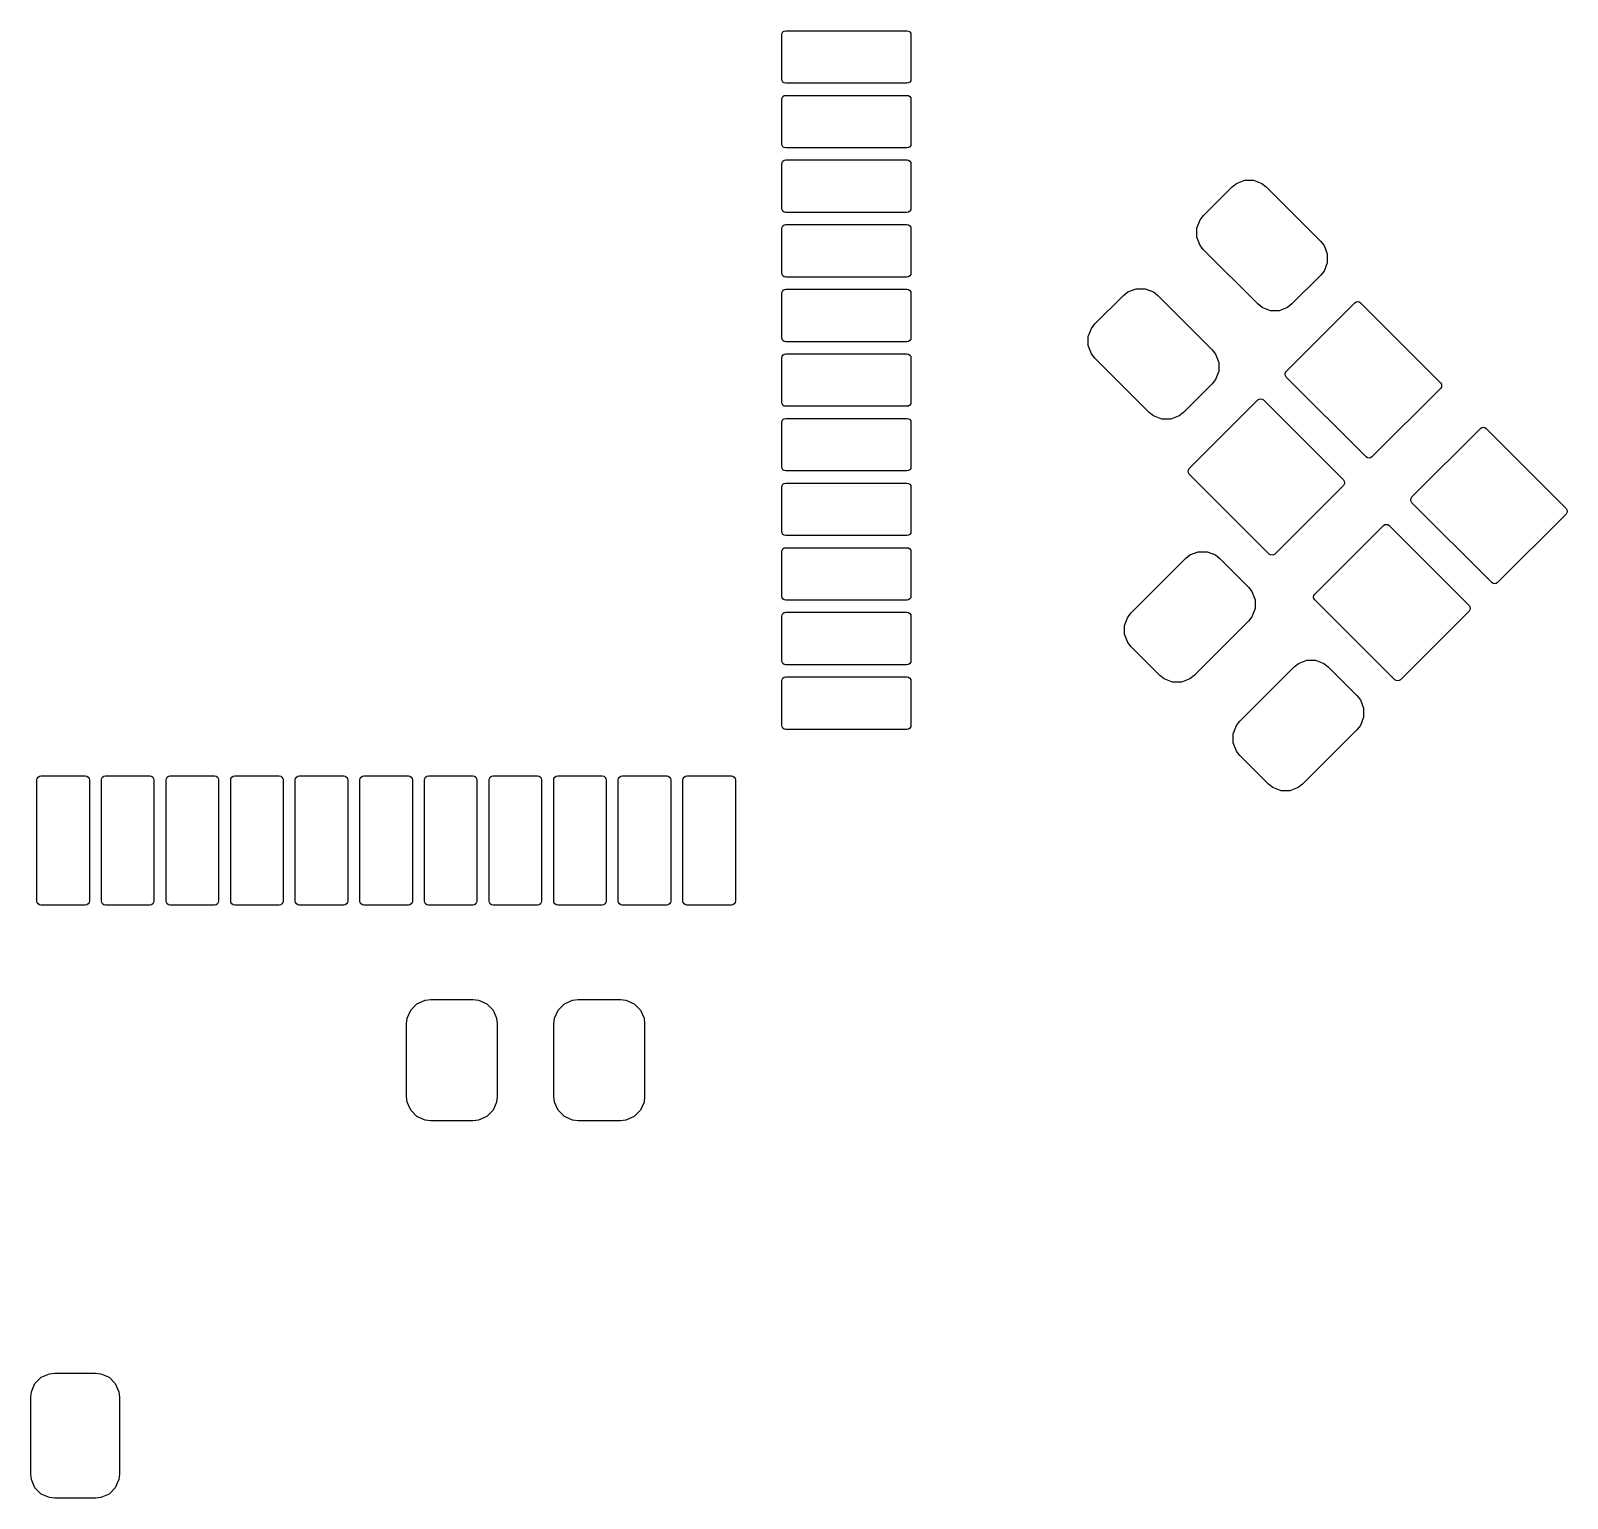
# Model space of a CAD drawing. Header units: inches. Extents: x 0.27 to 5.32, y 0.14 to 3.22.
# Drawn here: x 1.319 to 2.068, y 1.133 to 1.849 of the extents above; entities that cross this region are included whole.
import ezdxf

# ---------------------------------------------------------------- set-up
doc = ezdxf.new("R2010")
doc.units = ezdxf.units.IN
doc.header["$MEASUREMENT"] = 0
doc.layers.add('BLACK', color=250, linetype='CONTINUOUS')

msp = doc.modelspace()

# ---------------------------------------------------------------- linework, layer by layer
at = {"layer": 'BLACK', "linetype": 'CONTINUOUS'}
for p, q in [((1.68547, 1.84669), (1.68562, 1.84745)), ((1.68547, 1.82504), (1.68547, 1.84669)), ((1.68562, 1.84745), (1.68605, 1.84808)), ((1.68605, 1.84808), (1.68669, 1.84851)), ((1.68669, 1.84851), (1.68744, 1.84866)), ((1.68744, 1.84866), (1.7465, 1.84866)), ((1.7465, 1.84866), (1.74725, 1.84851)), ((1.74725, 1.84851), (1.74789, 1.84808)), ((1.74789, 1.84808), (1.74831, 1.84745)), ((1.74831, 1.84745), (1.74846, 1.84669)), ((1.74846, 1.84669), (1.74846, 1.82504)), ((1.68562, 1.82429), (1.68547, 1.82504)), ((1.68605, 1.82365), (1.68562, 1.82429)), ((1.68669, 1.82322), (1.68605, 1.82365)), ((1.68744, 1.82307), (1.68669, 1.82322)), ((1.7465, 1.82307), (1.68744, 1.82307)), ((1.74725, 1.82322), (1.7465, 1.82307)), ((1.74789, 1.82365), (1.74725, 1.82322)), ((1.74831, 1.82429), (1.74789, 1.82365)), ((1.74846, 1.82504), (1.74831, 1.82429)), ((1.68547, 1.8152), (1.68562, 1.81595)), ((1.68547, 1.79354), (1.68547, 1.8152)), ((1.68562, 1.81595), (1.68605, 1.81659)), ((1.68605, 1.81659), (1.68669, 1.81702)), ((1.68669, 1.81702), (1.68744, 1.81717)), ((1.68744, 1.81717), (1.7465, 1.81717)), ((1.7465, 1.81717), (1.74725, 1.81702)), ((1.74725, 1.81702), (1.74789, 1.81659)), ((1.74789, 1.81659), (1.74831, 1.81595)), ((1.74831, 1.81595), (1.74846, 1.8152)), ((1.74846, 1.8152), (1.74846, 1.79354)), ((1.68562, 1.79279), (1.68547, 1.79354)), ((1.68605, 1.79215), (1.68562, 1.79279)), ((1.68669, 1.79172), (1.68605, 1.79215)), ((1.68744, 1.79157), (1.68669, 1.79172)), ((1.7465, 1.79157), (1.68744, 1.79157)), ((1.74725, 1.79172), (1.7465, 1.79157)), ((1.74789, 1.79215), (1.74725, 1.79172)), ((1.74831, 1.79279), (1.74789, 1.79215)), ((1.74846, 1.79354), (1.74831, 1.79279)), ((1.68547, 1.7837), (1.68562, 1.78445)), ((1.68547, 1.76205), (1.68547, 1.7837)), ((1.68562, 1.78445), (1.68605, 1.78509)), ((1.68605, 1.78509), (1.68669, 1.78552)), ((1.68669, 1.78552), (1.68744, 1.78567)), ((1.68744, 1.78567), (1.7465, 1.78567)), ((1.7465, 1.78567), (1.74725, 1.78552)), ((1.74725, 1.78552), (1.74789, 1.78509)), ((1.74789, 1.78509), (1.74831, 1.78445)), ((1.74831, 1.78445), (1.74846, 1.7837)), ((1.74846, 1.7837), (1.74846, 1.76205)), ((1.90712, 1.77423), (1.91116, 1.7758)), ((1.91116, 1.7758), (1.9155, 1.7758)), ((1.9155, 1.7758), (1.91955, 1.77423)), ((1.89106, 1.75862), (1.90498, 1.77254)), ((1.90498, 1.77254), (1.90712, 1.77423)), ((1.91955, 1.77423), (1.92168, 1.77254)), ((1.92168, 1.77254), (1.94813, 1.74609)), ((1.68562, 1.76129), (1.68547, 1.76205)), ((1.68605, 1.76066), (1.68562, 1.76129)), ((1.68669, 1.76023), (1.68605, 1.76066)), ((1.74789, 1.76066), (1.74725, 1.76023)), ((1.74831, 1.76129), (1.74789, 1.76066)), ((1.74846, 1.76205), (1.74831, 1.76129)), ((1.68562, 1.75296), (1.68605, 1.7536)), ((1.68605, 1.7536), (1.68669, 1.75402)), ((1.68744, 1.76008), (1.68669, 1.76023)), ((1.68669, 1.75402), (1.68744, 1.75417)), ((1.7465, 1.76008), (1.68744, 1.76008)), ((1.68744, 1.75417), (1.7465, 1.75417)), ((1.74725, 1.76023), (1.7465, 1.76008)), ((1.7465, 1.75417), (1.74725, 1.75402)), ((1.74725, 1.75402), (1.74789, 1.7536)), ((1.74789, 1.7536), (1.74831, 1.75296)), ((1.8878, 1.75244), (1.88937, 1.75649)), ((1.88937, 1.75649), (1.89106, 1.75862)), ((1.68547, 1.7522), (1.68562, 1.75296)), ((1.68547, 1.73055), (1.68547, 1.7522)), ((1.74831, 1.75296), (1.74846, 1.7522)), ((1.74846, 1.7522), (1.74846, 1.73055)), ((1.8878, 1.7481), (1.8878, 1.75244)), ((1.88937, 1.74405), (1.8878, 1.7481)), ((1.94813, 1.74609), (1.94982, 1.74396)), ((1.89106, 1.74192), (1.88937, 1.74405)), ((1.91751, 1.71547), (1.89106, 1.74192)), ((1.94982, 1.74396), (1.95139, 1.73991)), ((1.95139, 1.73991), (1.95139, 1.73557)), ((1.68562, 1.7298), (1.68547, 1.73055)), ((1.74846, 1.73055), (1.74831, 1.7298)), ((1.94982, 1.73152), (1.94813, 1.72939)), ((1.95139, 1.73557), (1.94982, 1.73152)), ((1.68605, 1.72916), (1.68562, 1.7298)), ((1.68669, 1.72873), (1.68605, 1.72916)), ((1.68744, 1.72858), (1.68669, 1.72873)), ((1.7465, 1.72858), (1.68744, 1.72858)), ((1.74725, 1.72873), (1.7465, 1.72858)), ((1.74789, 1.72916), (1.74725, 1.72873)), ((1.74831, 1.7298), (1.74789, 1.72916)), ((1.94813, 1.72939), (1.93421, 1.71547)), ((1.68547, 1.72071), (1.68562, 1.72146)), ((1.68547, 1.69906), (1.68547, 1.72071)), ((1.68562, 1.72146), (1.68605, 1.7221)), ((1.68605, 1.7221), (1.68669, 1.72253)), ((1.68669, 1.72253), (1.68744, 1.72268)), ((1.68744, 1.72268), (1.7465, 1.72268)), ((1.7465, 1.72268), (1.74725, 1.72253)), ((1.74725, 1.72253), (1.74789, 1.7221)), ((1.74789, 1.7221), (1.74831, 1.72146)), ((1.74831, 1.72146), (1.74846, 1.72071)), ((1.74846, 1.72071), (1.74846, 1.69906)), ((1.83817, 1.70573), (1.85209, 1.71965)), ((1.85209, 1.71965), (1.85422, 1.72134)), ((1.85422, 1.72134), (1.85827, 1.72291)), ((1.85827, 1.72291), (1.86261, 1.72291)), ((1.86261, 1.72291), (1.86666, 1.72134)), ((1.86666, 1.72134), (1.86879, 1.71965)), ((1.86879, 1.71965), (1.89524, 1.6932)), ((1.93144, 1.68264), (1.96484, 1.71605)), ((1.96484, 1.71605), (1.96548, 1.71648)), ((1.96548, 1.71648), (1.96624, 1.71663)), ((1.96624, 1.71663), (1.96699, 1.71648)), ((1.96699, 1.71648), (1.96763, 1.71605)), ((1.96763, 1.71605), (2.0066, 1.67708)), ((1.91964, 1.71378), (1.91751, 1.71547)), ((1.92369, 1.71221), (1.91964, 1.71378)), ((1.92803, 1.71221), (1.92369, 1.71221)), ((1.93208, 1.71378), (1.92803, 1.71221)), ((1.93421, 1.71547), (1.93208, 1.71378)), ((1.83491, 1.69955), (1.83648, 1.70359)), ((1.83648, 1.70359), (1.83817, 1.70573)), ((1.68562, 1.6983), (1.68547, 1.69906)), ((1.68605, 1.69766), (1.68562, 1.6983)), ((1.68669, 1.69724), (1.68605, 1.69766)), ((1.68744, 1.69709), (1.68669, 1.69724)), ((1.7465, 1.69709), (1.68744, 1.69709)), ((1.74725, 1.69724), (1.7465, 1.69709)), ((1.74789, 1.69766), (1.74725, 1.69724)), ((1.74831, 1.6983), (1.74789, 1.69766)), ((1.74846, 1.69906), (1.74831, 1.6983)), ((1.83491, 1.69521), (1.83491, 1.69955)), ((1.83648, 1.69116), (1.83491, 1.69521)), ((1.89524, 1.6932), (1.89693, 1.69107)), ((1.68547, 1.68921), (1.68562, 1.68997)), ((1.68547, 1.66756), (1.68547, 1.68921)), ((1.68562, 1.68997), (1.68605, 1.6906)), ((1.68605, 1.6906), (1.68669, 1.69103)), ((1.68669, 1.69103), (1.68744, 1.69118)), ((1.68744, 1.69118), (1.7465, 1.69118)), ((1.7465, 1.69118), (1.74725, 1.69103)), ((1.74725, 1.69103), (1.74789, 1.6906)), ((1.74789, 1.6906), (1.74831, 1.68997)), ((1.74831, 1.68997), (1.74846, 1.68921)), ((1.74846, 1.68921), (1.74846, 1.66756)), ((1.83817, 1.68902), (1.83648, 1.69116)), ((1.86461, 1.66258), (1.83817, 1.68902)), ((1.89693, 1.69107), (1.8985, 1.68702)), ((1.8985, 1.68702), (1.8985, 1.68268)), ((1.89693, 1.67863), (1.89524, 1.6765)), ((1.8985, 1.68268), (1.89693, 1.67863)), ((1.93086, 1.68125), (1.93101, 1.682)), ((1.93101, 1.6805), (1.93086, 1.68125)), ((1.93101, 1.682), (1.93144, 1.68264)), ((1.93144, 1.67986), (1.93101, 1.6805)), ((1.97041, 1.64089), (1.93144, 1.67986)), ((1.89524, 1.6765), (1.88132, 1.66258)), ((2.0066, 1.67429), (1.97319, 1.64089)), ((2.0066, 1.67708), (2.00703, 1.67644)), ((2.00703, 1.67493), (2.0066, 1.67429)), ((2.00703, 1.67644), (2.00718, 1.67568)), ((2.00718, 1.67568), (2.00703, 1.67493)), ((1.68562, 1.66681), (1.68547, 1.66756)), ((1.68605, 1.66617), (1.68562, 1.66681)), ((1.68669, 1.66574), (1.68605, 1.66617)), ((1.68744, 1.66559), (1.68669, 1.66574)), ((1.7465, 1.66559), (1.68744, 1.66559)), ((1.74725, 1.66574), (1.7465, 1.66559)), ((1.74789, 1.66617), (1.74725, 1.66574)), ((1.74831, 1.66681), (1.74789, 1.66617)), ((1.74846, 1.66756), (1.74831, 1.66681)), ((1.88411, 1.63532), (1.91752, 1.66872)), ((1.91752, 1.66872), (1.91816, 1.66915)), ((1.91816, 1.66915), (1.91891, 1.6693)), ((1.91891, 1.6693), (1.91966, 1.66915)), ((1.91966, 1.66915), (1.9203, 1.66872)), ((1.9203, 1.66872), (1.95928, 1.62975)), ((1.68547, 1.65772), (1.68562, 1.65847)), ((1.68547, 1.63606), (1.68547, 1.65772)), ((1.68562, 1.65847), (1.68605, 1.65911)), ((1.68605, 1.65911), (1.68669, 1.65954)), ((1.68669, 1.65954), (1.68744, 1.65969)), ((1.68744, 1.65969), (1.7465, 1.65969)), ((1.7465, 1.65969), (1.74725, 1.65954)), ((1.74725, 1.65954), (1.74789, 1.65911)), ((1.74789, 1.65911), (1.74831, 1.65847)), ((1.74831, 1.65847), (1.74846, 1.65772)), ((1.74846, 1.65772), (1.74846, 1.63606)), ((1.86675, 1.66089), (1.86461, 1.66258)), ((1.8708, 1.65932), (1.86675, 1.66089)), ((1.87514, 1.65932), (1.8708, 1.65932)), ((1.87918, 1.66089), (1.87514, 1.65932)), ((1.88132, 1.66258), (1.87918, 1.66089)), ((1.99268, 1.6214), (2.02609, 1.6548)), ((2.02609, 1.6548), (2.02673, 1.65523)), ((2.02673, 1.65523), (2.02748, 1.65538)), ((2.02748, 1.65538), (2.02823, 1.65523)), ((2.02823, 1.65523), (2.02887, 1.6548)), ((2.02887, 1.6548), (2.06785, 1.61583)), ((1.97105, 1.64046), (1.97041, 1.64089)), ((1.97319, 1.64089), (1.97256, 1.64046)), ((1.68562, 1.63531), (1.68547, 1.63606)), ((1.68605, 1.63467), (1.68562, 1.63531)), ((1.68669, 1.63424), (1.68605, 1.63467)), ((1.68744, 1.63409), (1.68669, 1.63424)), ((1.7465, 1.63409), (1.68744, 1.63409)), ((1.74725, 1.63424), (1.7465, 1.63409)), ((1.74789, 1.63467), (1.74725, 1.63424)), ((1.74831, 1.63531), (1.74789, 1.63467)), ((1.74846, 1.63606), (1.74831, 1.63531)), ((1.88353, 1.63393), (1.88368, 1.63468)), ((1.88368, 1.63317), (1.88353, 1.63393)), ((1.88368, 1.63468), (1.88411, 1.63532)), ((1.88411, 1.63253), (1.88368, 1.63317)), ((1.9718, 1.64031), (1.97105, 1.64046)), ((1.97256, 1.64046), (1.9718, 1.64031)), ((1.68547, 1.62622), (1.68562, 1.62697)), ((1.68547, 1.60457), (1.68547, 1.62622)), ((1.68562, 1.62697), (1.68605, 1.62761)), ((1.68605, 1.62761), (1.68669, 1.62804)), ((1.68669, 1.62804), (1.68744, 1.62819)), ((1.68744, 1.62819), (1.7465, 1.62819)), ((1.7465, 1.62819), (1.74725, 1.62804)), ((1.74725, 1.62804), (1.74789, 1.62761)), ((1.74789, 1.62761), (1.74831, 1.62697)), ((1.74831, 1.62697), (1.74846, 1.62622)), ((1.74846, 1.62622), (1.74846, 1.60457)), ((1.92308, 1.59356), (1.88411, 1.63253)), ((1.95928, 1.62697), (1.92587, 1.59356)), ((1.95928, 1.62975), (1.9597, 1.62911)), ((1.9597, 1.6276), (1.95928, 1.62697)), ((1.9597, 1.62911), (1.95985, 1.62836)), ((1.95985, 1.62836), (1.9597, 1.6276)), ((1.99211, 1.62001), (1.99226, 1.62076)), ((1.99226, 1.61925), (1.99211, 1.62001)), ((1.99226, 1.62076), (1.99268, 1.6214)), ((1.99268, 1.61861), (1.99226, 1.61925)), ((2.03166, 1.57964), (1.99268, 1.61861)), ((2.06785, 1.61305), (2.03444, 1.57964)), ((2.06785, 1.61583), (2.06827, 1.61519)), ((2.06827, 1.61369), (2.06785, 1.61305)), ((2.06827, 1.61519), (2.06842, 1.61444)), ((2.06842, 1.61444), (2.06827, 1.61369)), ((1.68562, 1.60381), (1.68547, 1.60457)), ((1.68605, 1.60318), (1.68562, 1.60381)), ((1.68669, 1.60275), (1.68605, 1.60318)), ((1.74789, 1.60318), (1.74725, 1.60275)), ((1.74831, 1.60381), (1.74789, 1.60318)), ((1.74846, 1.60457), (1.74831, 1.60381)), ((1.94536, 1.57407), (1.97876, 1.60748)), ((1.97876, 1.60748), (1.9794, 1.60791)), ((1.9794, 1.60791), (1.98015, 1.60806)), ((1.98015, 1.60806), (1.98091, 1.60791)), ((1.98091, 1.60791), (1.98155, 1.60748)), ((1.98155, 1.60748), (2.02052, 1.5685)), ((1.68562, 1.59548), (1.68605, 1.59612)), ((1.68605, 1.59612), (1.68669, 1.59654)), ((1.68744, 1.6026), (1.68669, 1.60275)), ((1.68669, 1.59654), (1.68744, 1.59669)), ((1.7465, 1.6026), (1.68744, 1.6026)), ((1.68744, 1.59669), (1.7465, 1.59669)), ((1.74725, 1.60275), (1.7465, 1.6026)), ((1.7465, 1.59669), (1.74725, 1.59654)), ((1.74725, 1.59654), (1.74789, 1.59612)), ((1.74789, 1.59612), (1.74831, 1.59548)), ((1.68547, 1.59472), (1.68562, 1.59548)), ((1.68547, 1.57307), (1.68547, 1.59472)), ((1.74831, 1.59548), (1.74846, 1.59472)), ((1.74846, 1.59472), (1.74846, 1.57307)), ((1.85588, 1.56499), (1.88233, 1.59144)), ((1.88233, 1.59144), (1.88447, 1.59313)), ((1.88447, 1.59313), (1.88851, 1.5947)), ((1.88851, 1.5947), (1.89285, 1.5947)), ((1.89285, 1.5947), (1.8969, 1.59313)), ((1.8969, 1.59313), (1.89903, 1.59144)), ((1.89903, 1.59144), (1.91295, 1.57752)), ((1.92372, 1.59313), (1.92308, 1.59356)), ((1.92448, 1.59298), (1.92372, 1.59313)), ((1.92523, 1.59313), (1.92448, 1.59298)), ((1.92587, 1.59356), (1.92523, 1.59313)), ((1.91295, 1.57752), (1.91464, 1.57539)), ((1.91464, 1.57539), (1.91621, 1.57134)), ((1.94478, 1.57268), (1.94493, 1.57343)), ((1.94493, 1.57343), (1.94536, 1.57407)), ((2.03229, 1.57921), (2.03166, 1.57964)), ((2.03305, 1.57906), (2.03229, 1.57921)), ((2.0338, 1.57921), (2.03305, 1.57906)), ((2.03444, 1.57964), (2.0338, 1.57921)), ((1.68562, 1.57232), (1.68547, 1.57307)), ((1.68605, 1.57168), (1.68562, 1.57232)), ((1.68669, 1.57125), (1.68605, 1.57168)), ((1.68744, 1.5711), (1.68669, 1.57125)), ((1.7465, 1.5711), (1.68744, 1.5711)), ((1.74725, 1.57125), (1.7465, 1.5711)), ((1.74789, 1.57168), (1.74725, 1.57125)), ((1.74831, 1.57232), (1.74789, 1.57168)), ((1.74846, 1.57307), (1.74831, 1.57232)), ((1.91621, 1.567), (1.91464, 1.56295)), ((1.91621, 1.57134), (1.91621, 1.567)), ((1.94493, 1.57193), (1.94478, 1.57268)), ((1.94536, 1.57129), (1.94493, 1.57193)), ((1.98433, 1.53231), (1.94536, 1.57129)), ((2.02052, 1.56572), (1.98711, 1.53231)), ((2.02052, 1.5685), (2.02095, 1.56787)), ((2.02095, 1.56636), (2.02052, 1.56572)), ((2.02095, 1.56787), (2.0211, 1.56711)), ((2.0211, 1.56711), (2.02095, 1.56636)), ((1.68547, 1.56323), (1.68562, 1.56398)), ((1.68547, 1.54157), (1.68547, 1.56323)), ((1.68562, 1.56398), (1.68605, 1.56462)), ((1.68605, 1.56462), (1.68669, 1.56505)), ((1.68669, 1.56505), (1.68744, 1.5652)), ((1.68744, 1.5652), (1.7465, 1.5652)), ((1.7465, 1.5652), (1.74725, 1.56505)), ((1.74725, 1.56505), (1.74789, 1.56462)), ((1.74789, 1.56462), (1.74831, 1.56398)), ((1.74831, 1.56398), (1.74846, 1.56323)), ((1.74846, 1.56323), (1.74846, 1.54157)), ((1.85263, 1.55881), (1.85419, 1.56286)), ((1.85263, 1.55447), (1.85263, 1.55881)), ((1.85419, 1.56286), (1.85588, 1.56499)), ((1.91295, 1.56082), (1.88651, 1.53437)), ((1.91464, 1.56295), (1.91295, 1.56082)), ((1.85419, 1.55042), (1.85263, 1.55447)), ((1.85588, 1.54829), (1.85419, 1.55042)), ((1.8698, 1.53437), (1.85588, 1.54829)), ((1.68562, 1.54082), (1.68547, 1.54157)), ((1.68605, 1.54018), (1.68562, 1.54082)), ((1.68669, 1.53976), (1.68605, 1.54018)), ((1.68744, 1.53961), (1.68669, 1.53976)), ((1.7465, 1.53961), (1.68744, 1.53961)), ((1.74725, 1.53976), (1.7465, 1.53961)), ((1.74789, 1.54018), (1.74725, 1.53976)), ((1.74831, 1.54082), (1.74789, 1.54018)), ((1.74846, 1.54157), (1.74831, 1.54082)), ((1.90878, 1.5121), (1.93523, 1.53854)), ((1.93523, 1.53854), (1.93736, 1.54023)), ((1.93736, 1.54023), (1.94141, 1.5418)), ((1.94141, 1.5418), (1.94575, 1.5418)), ((1.94575, 1.5418), (1.94979, 1.54023)), ((1.94979, 1.54023), (1.95193, 1.53854)), ((1.95193, 1.53854), (1.96585, 1.52463)), ((1.68547, 1.53173), (1.68562, 1.53249)), ((1.68547, 1.51008), (1.68547, 1.53173)), ((1.68562, 1.53249), (1.68605, 1.53312)), ((1.68605, 1.53312), (1.68669, 1.53355)), ((1.68669, 1.53355), (1.68744, 1.5337)), ((1.68744, 1.5337), (1.7465, 1.5337)), ((1.7465, 1.5337), (1.74725, 1.53355)), ((1.74725, 1.53355), (1.74789, 1.53312)), ((1.74789, 1.53312), (1.74831, 1.53249)), ((1.74831, 1.53249), (1.74846, 1.53173)), ((1.74846, 1.53173), (1.74846, 1.51008)), ((1.87194, 1.53268), (1.8698, 1.53437)), ((1.87599, 1.53111), (1.87194, 1.53268)), ((1.88033, 1.53111), (1.87599, 1.53111)), ((1.88437, 1.53268), (1.88033, 1.53111)), ((1.88651, 1.53437), (1.88437, 1.53268)), ((1.98497, 1.53189), (1.98433, 1.53231)), ((1.98572, 1.53174), (1.98497, 1.53189)), ((1.98648, 1.53189), (1.98572, 1.53174)), ((1.98711, 1.53231), (1.98648, 1.53189)), ((1.96585, 1.52463), (1.96754, 1.52249)), ((1.96754, 1.52249), (1.96911, 1.51844)), ((1.96911, 1.5141), (1.96754, 1.51006)), ((1.96911, 1.51844), (1.96911, 1.5141)), ((1.68562, 1.50933), (1.68547, 1.51008)), ((1.68605, 1.50869), (1.68562, 1.50933)), ((1.68669, 1.50826), (1.68605, 1.50869)), ((1.68744, 1.50811), (1.68669, 1.50826)), ((1.7465, 1.50811), (1.68744, 1.50811)), ((1.74725, 1.50826), (1.7465, 1.50811)), ((1.74789, 1.50869), (1.74725, 1.50826)), ((1.74831, 1.50933), (1.74789, 1.50869)), ((1.74846, 1.51008), (1.74831, 1.50933)), ((1.90552, 1.50592), (1.90709, 1.50996)), ((1.90552, 1.50158), (1.90552, 1.50592)), ((1.90709, 1.50996), (1.90878, 1.5121)), ((1.96585, 1.50792), (1.9394, 1.48147)), ((1.96754, 1.51006), (1.96585, 1.50792)), ((1.90709, 1.49753), (1.90552, 1.50158)), ((1.90878, 1.49539), (1.90709, 1.49753)), ((1.9227, 1.48147), (1.90878, 1.49539)), ((1.32228, 1.4835), (1.32243, 1.48426)), ((1.32228, 1.42445), (1.32228, 1.4835)), ((1.32243, 1.48426), (1.32286, 1.4849)), ((1.32286, 1.4849), (1.3235, 1.48532)), ((1.3235, 1.48532), (1.32425, 1.48547)), ((1.32425, 1.48547), (1.34591, 1.48547)), ((1.34591, 1.48547), (1.34666, 1.48532)), ((1.34666, 1.48532), (1.3473, 1.4849)), ((1.3473, 1.4849), (1.34772, 1.48426)), ((1.34772, 1.48426), (1.34787, 1.4835)), ((1.34787, 1.4835), (1.34787, 1.42445)), ((1.35378, 1.4835), (1.35393, 1.48426)), ((1.35378, 1.42445), (1.35378, 1.4835)), ((1.35393, 1.48426), (1.35436, 1.4849)), ((1.35436, 1.4849), (1.35499, 1.48532)), ((1.35499, 1.48532), (1.35575, 1.48547)), ((1.35575, 1.48547), (1.3774, 1.48547)), ((1.3774, 1.48547), (1.37815, 1.48532)), ((1.37815, 1.48532), (1.37879, 1.4849)), ((1.37879, 1.4849), (1.37922, 1.48426)), ((1.37922, 1.48426), (1.37937, 1.4835)), ((1.37937, 1.4835), (1.37937, 1.42445)), ((1.38528, 1.4835), (1.38543, 1.48426)), ((1.38528, 1.42445), (1.38528, 1.4835)), ((1.38543, 1.48426), (1.38585, 1.4849)), ((1.38585, 1.4849), (1.38649, 1.48532)), ((1.38649, 1.48532), (1.38724, 1.48547)), ((1.38724, 1.48547), (1.4089, 1.48547)), ((1.4089, 1.48547), (1.40965, 1.48532)), ((1.40965, 1.48532), (1.41029, 1.4849)), ((1.41029, 1.4849), (1.41072, 1.48426)), ((1.41072, 1.48426), (1.41087, 1.4835)), ((1.41087, 1.4835), (1.41087, 1.42445)), ((1.41677, 1.4835), (1.41692, 1.48426)), ((1.41677, 1.42445), (1.41677, 1.4835)), ((1.41692, 1.48426), (1.41735, 1.4849)), ((1.41735, 1.4849), (1.41799, 1.48532)), ((1.41799, 1.48532), (1.41874, 1.48547)), ((1.41874, 1.48547), (1.44039, 1.48547)), ((1.44039, 1.48547), (1.44115, 1.48532)), ((1.44115, 1.48532), (1.44179, 1.4849)), ((1.44179, 1.4849), (1.44221, 1.48426)), ((1.44221, 1.48426), (1.44236, 1.4835)), ((1.44236, 1.4835), (1.44236, 1.42445)), ((1.44827, 1.4835), (1.44842, 1.48426)), ((1.44827, 1.42445), (1.44827, 1.4835)), ((1.44842, 1.48426), (1.44884, 1.4849)), ((1.44884, 1.4849), (1.44948, 1.48532)), ((1.44948, 1.48532), (1.45024, 1.48547)), ((1.45024, 1.48547), (1.47189, 1.48547)), ((1.47189, 1.48547), (1.47264, 1.48532)), ((1.47264, 1.48532), (1.47328, 1.4849)), ((1.47328, 1.4849), (1.47371, 1.48426)), ((1.47371, 1.48426), (1.47386, 1.4835)), ((1.47386, 1.4835), (1.47386, 1.42445)), ((1.47976, 1.4835), (1.47991, 1.48426)), ((1.47976, 1.42445), (1.47976, 1.4835)), ((1.47991, 1.48426), (1.48034, 1.4849)), ((1.48034, 1.4849), (1.48098, 1.48532)), ((1.48098, 1.48532), (1.48173, 1.48547)), ((1.48173, 1.48547), (1.50339, 1.48547)), ((1.50339, 1.48547), (1.50414, 1.48532)), ((1.50414, 1.48532), (1.50478, 1.4849)), ((1.50478, 1.4849), (1.5052, 1.48426)), ((1.5052, 1.48426), (1.50535, 1.4835)), ((1.50535, 1.4835), (1.50535, 1.42445)), ((1.51126, 1.4835), (1.51141, 1.48426)), ((1.51126, 1.42445), (1.51126, 1.4835)), ((1.51141, 1.48426), (1.51184, 1.4849)), ((1.51184, 1.4849), (1.51248, 1.48532)), ((1.51248, 1.48532), (1.51323, 1.48547)), ((1.51323, 1.48547), (1.53488, 1.48547)), ((1.53488, 1.48547), (1.53564, 1.48532)), ((1.53564, 1.48532), (1.53627, 1.4849)), ((1.53627, 1.4849), (1.5367, 1.48426)), ((1.5367, 1.48426), (1.53685, 1.4835)), ((1.53685, 1.4835), (1.53685, 1.42445)), ((1.54276, 1.4835), (1.54291, 1.48426)), ((1.54276, 1.42445), (1.54276, 1.4835)), ((1.54291, 1.48426), (1.54333, 1.4849)), ((1.54333, 1.4849), (1.54397, 1.48532)), ((1.54397, 1.48532), (1.54472, 1.48547)), ((1.54472, 1.48547), (1.56638, 1.48547)), ((1.56638, 1.48547), (1.56713, 1.48532)), ((1.56713, 1.48532), (1.56777, 1.4849)), ((1.56777, 1.4849), (1.5682, 1.48426)), ((1.5682, 1.48426), (1.56835, 1.4835)), ((1.56835, 1.4835), (1.56835, 1.42445)), ((1.57425, 1.4835), (1.5744, 1.48426)), ((1.57425, 1.42445), (1.57425, 1.4835)), ((1.5744, 1.48426), (1.57483, 1.4849)), ((1.57483, 1.4849), (1.57547, 1.48532)), ((1.57547, 1.48532), (1.57622, 1.48547)), ((1.57622, 1.48547), (1.59787, 1.48547)), ((1.59787, 1.48547), (1.59863, 1.48532)), ((1.59863, 1.48532), (1.59927, 1.4849)), ((1.59927, 1.4849), (1.59969, 1.48426)), ((1.59969, 1.48426), (1.59984, 1.4835)), ((1.59984, 1.4835), (1.59984, 1.42445)), ((1.60575, 1.4835), (1.6059, 1.48426)), ((1.60575, 1.42445), (1.60575, 1.4835)), ((1.6059, 1.48426), (1.60632, 1.4849)), ((1.60632, 1.4849), (1.60696, 1.48532)), ((1.60696, 1.48532), (1.60772, 1.48547)), ((1.60772, 1.48547), (1.62937, 1.48547)), ((1.62937, 1.48547), (1.63012, 1.48532)), ((1.63012, 1.48532), (1.63076, 1.4849)), ((1.63076, 1.4849), (1.63119, 1.48426)), ((1.63119, 1.48426), (1.63134, 1.4835)), ((1.63134, 1.4835), (1.63134, 1.42445)), ((1.63724, 1.4835), (1.63739, 1.48426)), ((1.63724, 1.42445), (1.63724, 1.4835)), ((1.63739, 1.48426), (1.63782, 1.4849)), ((1.63782, 1.4849), (1.63846, 1.48532)), ((1.63846, 1.48532), (1.63921, 1.48547)), ((1.63921, 1.48547), (1.66087, 1.48547)), ((1.66087, 1.48547), (1.66162, 1.48532)), ((1.66162, 1.48532), (1.66226, 1.4849)), ((1.66226, 1.4849), (1.66268, 1.48426)), ((1.66268, 1.48426), (1.66283, 1.4835)), ((1.66283, 1.4835), (1.66283, 1.42445)), ((1.92483, 1.47978), (1.9227, 1.48147)), ((1.92888, 1.47822), (1.92483, 1.47978)), ((1.93322, 1.47822), (1.92888, 1.47822)), ((1.93727, 1.47978), (1.93322, 1.47822)), ((1.9394, 1.48147), (1.93727, 1.47978)), ((1.32243, 1.4237), (1.32228, 1.42445)), ((1.32286, 1.42306), (1.32243, 1.4237)), ((1.34772, 1.4237), (1.3473, 1.42306)), ((1.34787, 1.42445), (1.34772, 1.4237)), ((1.35393, 1.4237), (1.35378, 1.42445)), ((1.35436, 1.42306), (1.35393, 1.4237)), ((1.37922, 1.4237), (1.37879, 1.42306)), ((1.37937, 1.42445), (1.37922, 1.4237)), ((1.38543, 1.4237), (1.38528, 1.42445)), ((1.38585, 1.42306), (1.38543, 1.4237)), ((1.41072, 1.4237), (1.41029, 1.42306)), ((1.41087, 1.42445), (1.41072, 1.4237)), ((1.41692, 1.4237), (1.41677, 1.42445)), ((1.41735, 1.42306), (1.41692, 1.4237)), ((1.44221, 1.4237), (1.44179, 1.42306)), ((1.44236, 1.42445), (1.44221, 1.4237)), ((1.44842, 1.4237), (1.44827, 1.42445)), ((1.44884, 1.42306), (1.44842, 1.4237)), ((1.47371, 1.4237), (1.47328, 1.42306)), ((1.47386, 1.42445), (1.47371, 1.4237)), ((1.47991, 1.4237), (1.47976, 1.42445)), ((1.48034, 1.42306), (1.47991, 1.4237)), ((1.5052, 1.4237), (1.50478, 1.42306)), ((1.50535, 1.42445), (1.5052, 1.4237)), ((1.51141, 1.4237), (1.51126, 1.42445)), ((1.51184, 1.42306), (1.51141, 1.4237)), ((1.5367, 1.4237), (1.53627, 1.42306)), ((1.53685, 1.42445), (1.5367, 1.4237)), ((1.54291, 1.4237), (1.54276, 1.42445)), ((1.54333, 1.42306), (1.54291, 1.4237)), ((1.5682, 1.4237), (1.56777, 1.42306)), ((1.56835, 1.42445), (1.5682, 1.4237)), ((1.5744, 1.4237), (1.57425, 1.42445)), ((1.57483, 1.42306), (1.5744, 1.4237)), ((1.59969, 1.4237), (1.59927, 1.42306)), ((1.59984, 1.42445), (1.59969, 1.4237)), ((1.6059, 1.4237), (1.60575, 1.42445)), ((1.60632, 1.42306), (1.6059, 1.4237)), ((1.63119, 1.4237), (1.63076, 1.42306)), ((1.63134, 1.42445), (1.63119, 1.4237)), ((1.63739, 1.4237), (1.63724, 1.42445)), ((1.63782, 1.42306), (1.63739, 1.4237)), ((1.66268, 1.4237), (1.66226, 1.42306)), ((1.66283, 1.42445), (1.66268, 1.4237)), ((1.3235, 1.42263), (1.32286, 1.42306)), ((1.32425, 1.42248), (1.3235, 1.42263)), ((1.34591, 1.42248), (1.32425, 1.42248)), ((1.34666, 1.42263), (1.34591, 1.42248)), ((1.3473, 1.42306), (1.34666, 1.42263)), ((1.35499, 1.42263), (1.35436, 1.42306)), ((1.35575, 1.42248), (1.35499, 1.42263)), ((1.3774, 1.42248), (1.35575, 1.42248)), ((1.37815, 1.42263), (1.3774, 1.42248)), ((1.37879, 1.42306), (1.37815, 1.42263)), ((1.38649, 1.42263), (1.38585, 1.42306)), ((1.38724, 1.42248), (1.38649, 1.42263)), ((1.4089, 1.42248), (1.38724, 1.42248)), ((1.40965, 1.42263), (1.4089, 1.42248)), ((1.41029, 1.42306), (1.40965, 1.42263)), ((1.41799, 1.42263), (1.41735, 1.42306)), ((1.41874, 1.42248), (1.41799, 1.42263)), ((1.44039, 1.42248), (1.41874, 1.42248)), ((1.44115, 1.42263), (1.44039, 1.42248)), ((1.44179, 1.42306), (1.44115, 1.42263)), ((1.44948, 1.42263), (1.44884, 1.42306)), ((1.45024, 1.42248), (1.44948, 1.42263)), ((1.47189, 1.42248), (1.45024, 1.42248)), ((1.47264, 1.42263), (1.47189, 1.42248)), ((1.47328, 1.42306), (1.47264, 1.42263)), ((1.48098, 1.42263), (1.48034, 1.42306)), ((1.48173, 1.42248), (1.48098, 1.42263)), ((1.50339, 1.42248), (1.48173, 1.42248)), ((1.50414, 1.42263), (1.50339, 1.42248)), ((1.50478, 1.42306), (1.50414, 1.42263)), ((1.51248, 1.42263), (1.51184, 1.42306)), ((1.51323, 1.42248), (1.51248, 1.42263)), ((1.53488, 1.42248), (1.51323, 1.42248)), ((1.53564, 1.42263), (1.53488, 1.42248)), ((1.53627, 1.42306), (1.53564, 1.42263)), ((1.54397, 1.42263), (1.54333, 1.42306)), ((1.54472, 1.42248), (1.54397, 1.42263)), ((1.56638, 1.42248), (1.54472, 1.42248)), ((1.56713, 1.42263), (1.56638, 1.42248)), ((1.56777, 1.42306), (1.56713, 1.42263)), ((1.57547, 1.42263), (1.57483, 1.42306)), ((1.57622, 1.42248), (1.57547, 1.42263)), ((1.59787, 1.42248), (1.57622, 1.42248)), ((1.59863, 1.42263), (1.59787, 1.42248)), ((1.59927, 1.42306), (1.59863, 1.42263)), ((1.60696, 1.42263), (1.60632, 1.42306)), ((1.60772, 1.42248), (1.60696, 1.42263)), ((1.62937, 1.42248), (1.60772, 1.42248)), ((1.63012, 1.42263), (1.62937, 1.42248)), ((1.63076, 1.42306), (1.63012, 1.42263)), ((1.63846, 1.42263), (1.63782, 1.42306)), ((1.63921, 1.42248), (1.63846, 1.42263)), ((1.66087, 1.42248), (1.63921, 1.42248)), ((1.66162, 1.42263), (1.66087, 1.42248)), ((1.66226, 1.42306), (1.66162, 1.42263)), ((1.50279, 1.36728), (1.50454, 1.37125)), ((1.50454, 1.37125), (1.50761, 1.37432)), ((1.50761, 1.37432), (1.51158, 1.37607)), ((1.51158, 1.37607), (1.51428, 1.37639)), ((1.51428, 1.37639), (1.53495, 1.37639)), ((1.53495, 1.37639), (1.53766, 1.37607)), ((1.53766, 1.37607), (1.54163, 1.37432)), ((1.54163, 1.37432), (1.5447, 1.37125)), ((1.5447, 1.37125), (1.54645, 1.36728)), ((1.57464, 1.36728), (1.57639, 1.37125)), ((1.57639, 1.37125), (1.57946, 1.37432)), ((1.57946, 1.37432), (1.58343, 1.37607)), ((1.58343, 1.37607), (1.58613, 1.37639)), ((1.58613, 1.37639), (1.6068, 1.37639)), ((1.6068, 1.37639), (1.60951, 1.37607)), ((1.60951, 1.37607), (1.61348, 1.37432)), ((1.61348, 1.37432), (1.61655, 1.37125)), ((1.61655, 1.37125), (1.6183, 1.36728)), ((1.50247, 1.36457), (1.50279, 1.36728)), ((1.50247, 1.32914), (1.50247, 1.36457)), ((1.54645, 1.36728), (1.54676, 1.36457)), ((1.54676, 1.36457), (1.54676, 1.32914)), ((1.57432, 1.36457), (1.57464, 1.36728)), ((1.57432, 1.32914), (1.57432, 1.36457)), ((1.6183, 1.36728), (1.61861, 1.36457)), ((1.61861, 1.36457), (1.61861, 1.32914)), ((1.50279, 1.32644), (1.50247, 1.32914)), ((1.50454, 1.32247), (1.50279, 1.32644)), ((1.54645, 1.32644), (1.5447, 1.32247)), ((1.54676, 1.32914), (1.54645, 1.32644)), ((1.57464, 1.32644), (1.57432, 1.32914)), ((1.57639, 1.32247), (1.57464, 1.32644)), ((1.6183, 1.32644), (1.61655, 1.32247)), ((1.61861, 1.32914), (1.6183, 1.32644)), ((1.50761, 1.3194), (1.50454, 1.32247)), ((1.51158, 1.31764), (1.50761, 1.3194)), ((1.54163, 1.3194), (1.53766, 1.31764)), ((1.5447, 1.32247), (1.54163, 1.3194)), ((1.57946, 1.3194), (1.57639, 1.32247)), ((1.58343, 1.31764), (1.57946, 1.3194)), ((1.61348, 1.3194), (1.60951, 1.31764)), ((1.61655, 1.32247), (1.61348, 1.3194)), ((1.51428, 1.31733), (1.51158, 1.31764)), ((1.53495, 1.31733), (1.51428, 1.31733)), ((1.53766, 1.31764), (1.53495, 1.31733)), ((1.58613, 1.31733), (1.58343, 1.31764)), ((1.6068, 1.31733), (1.58613, 1.31733)), ((1.60951, 1.31764), (1.6068, 1.31733)), ((1.32136, 1.18923), (1.32443, 1.1923)), ((1.32443, 1.1923), (1.3284, 1.19406)), ((1.3284, 1.19406), (1.3311, 1.19437)), ((1.3311, 1.19437), (1.35079, 1.19437)), ((1.35079, 1.19437), (1.35349, 1.19406)), ((1.35349, 1.19406), (1.35746, 1.1923)), ((1.35746, 1.1923), (1.36053, 1.18923)), ((1.31929, 1.18256), (1.31961, 1.18526)), ((1.31961, 1.18526), (1.32136, 1.18923)), ((1.36053, 1.18923), (1.36228, 1.18526)), ((1.36228, 1.18526), (1.3626, 1.18256)), ((1.31929, 1.14516), (1.31929, 1.18256)), ((1.3626, 1.18256), (1.3626, 1.14516)), ((1.31961, 1.14245), (1.31929, 1.14516)), ((1.32136, 1.13848), (1.31961, 1.14245)), ((1.36228, 1.14245), (1.36053, 1.13848)), ((1.3626, 1.14516), (1.36228, 1.14245)), ((1.32443, 1.13541), (1.32136, 1.13848)), ((1.3284, 1.13366), (1.32443, 1.13541)), ((1.3311, 1.13335), (1.3284, 1.13366)), ((1.35079, 1.13335), (1.3311, 1.13335)), ((1.35349, 1.13366), (1.35079, 1.13335)), ((1.35746, 1.13541), (1.35349, 1.13366)), ((1.36053, 1.13848), (1.35746, 1.13541))]:
    msp.add_line(p, q, dxfattribs=at)

doc.saveas('drawing.dxf')
